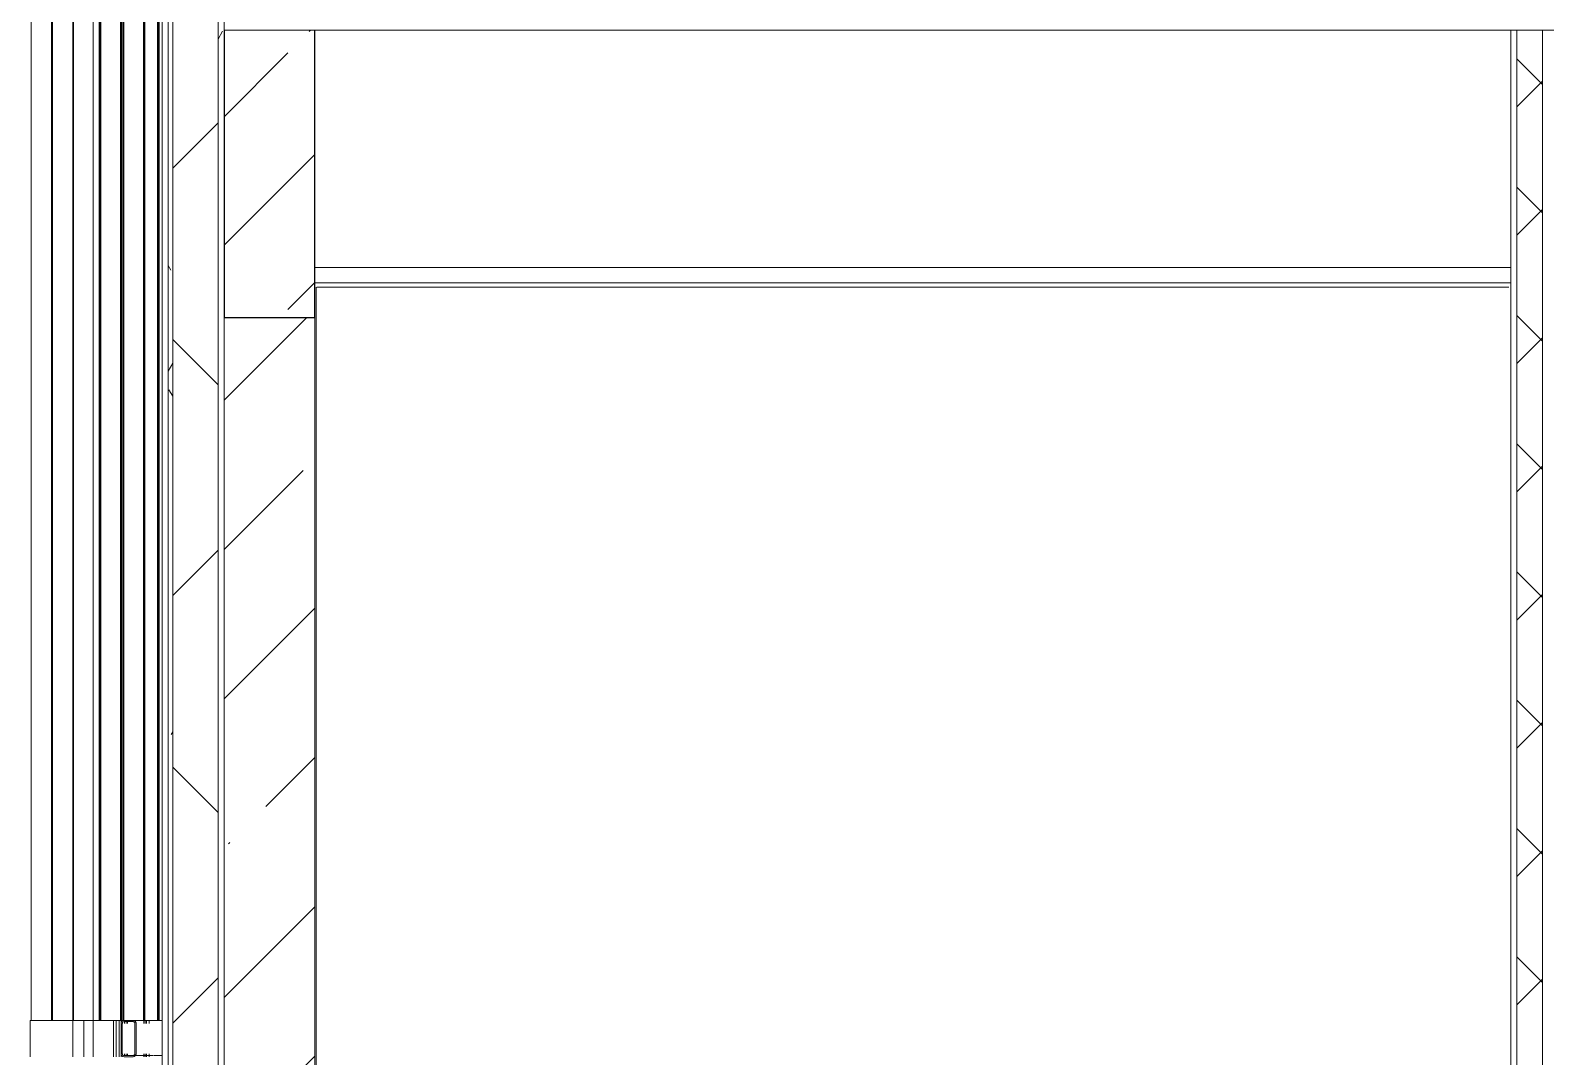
# Model space of a CAD drawing. Header units: millimetres. Extents: x -37960 to 31006, y -24503 to 30326.
# Drawn here: x -32323 to -27313, y 17255 to 20650 of the extents above; entities that cross this region are included whole.
import ezdxf

# ---------------------------------------------------------------- set-up
doc = ezdxf.new("R2010")
doc.units = ezdxf.units.MM
doc.linetypes.add('Осевые', pattern=[6350, 1270, -952.5, 3175, -952.5])
for name, color, linetype, lineweight in [('Каркас несущий', 7, 'Continuous', 9), ('Каркас несущий-1', 7, 'Continuous', 25), ('Обобщенные модели', 7, 'Continuous', 9), ('Обобщенные модели-1', 7, 'Continuous', 18), ('Общие ребра', 7, 'Continuous', 9), ('Основа _2_-1', 7, 'Continuous', 9), ('Отделка 1 _4_-1', 7, 'Continuous', 9), ('Отделка 2 _5_-1', 7, 'Continuous', 9), ('Перекрытия', 7, 'Continuous', 9), ('Стены', 7, 'Continuous', 9), ('Структура _1_', 7, 'Continuous', 18), ('Штриховка разреза-3', 7, 'Continuous', 9)]:
    doc.layers.add(name, color=color, linetype=linetype, lineweight=lineweight)
doc.layers.add('Оси-3', color=7, linetype='Осевые', lineweight=9, true_color=0xaaaaaa)
pattern_1 = [(0, (-3145.52, 6475), (812.8, 203.2), [67.056, -542.544, 67.056, -542.544, -3251.2]), (0, (-3145.52, 6475), (812.8, 203.2), [-1219.2, 67.056, -1152.144, 67.056, -542.544, -1422.4]), (0, (-3145.52, 6475), (812.8, 203.2), [-3048, 67.056, -339.344, 67.056, -948.944]), (120, (-2840.72, 6576.6), (-582.3764, 602.3054), [67.056, -542.544, 67.056, -3793.744]), (120, (-2840.72, 6576.6), (-582.3764, 602.3054), [-676.656, -542.544, 67.056, -1152.144, -2032]), (120, (-2840.72, 6576.6), (-582.3764, 602.3054), [-2438.4, 67.056, -542.544, 67.056, -1355.344]), (120, (-2840.72, 6576.6), (-582.3764, 602.3054), [-3115.056, -339.344, 67.056, -948.944]), (240, (-2739.12, 6983), (-230.4236, -805.5054), [67.056, -542.544, 67.056, -542.544, -3251.2]), (240, (-2739.12, 6983), (-230.4236, -805.5054), [-1219.2, 67.056, -1152.144, 67.056, -542.544, -1422.4]), (240, (-2739.12, 6983), (-230.4236, -805.5054), [-3048, 67.056, -339.344, 67.056, -948.944])]

# ---------------------------------------------------------------- blocks, each defined once
blk = doc.blocks.new('Обобщенные модели 39 - Обобщенные модели 2-1361484-Разрез 3-3')
at = {"layer": 'Обобщенные модели'}
h = blk.add_hatch(dxfattribs=at)
h.set_pattern_fill('FP_1', color=256, style=0, pattern_type=2)
h.set_pattern_definition([(45, (-3145.5, 6475), (-493.914, 493.914), []), (45, (-2651.6, 6475), (-493.914, 493.914), [873.125, -174.625, 6.706, -167.919])])
h.paths.add_polyline_path([(-31466.9, 16700), (-31382.9, 16700), (-31382.9, 19700), (-31682.9, 19700), (-31682.9, 16700)], flags=0)
for p in [(-31682.6, 19700), (-31382.9, 16700)]:
    blk.add_line(p, (-31382.9, 19700), dxfattribs=at)
at = {"layer": 'Обобщенные модели-1'}
for p, q in [((-31382.9, 19700), (-31682.9, 19700)), ((-31682.9, 19700), (-31682.9, 16700)), ((-31382.9, 16700), (-31382.9, 19700))]:
    blk.add_line(p, q, dxfattribs=at)
blk = doc.blocks.new('Обвязочная балка 1 - Обвязочная балка 1-1451838-Разрез 3-3')
at = {"layer": 'Обобщенные модели'}
for p, q in [((-32023.5, 17365), (-32023.5, 17265)), ((-32023.4, 17265), (-32023.4, 17365)), ((-32019.4, 17365), (-32019.4, 17265)), ((-31977.5, 17365), (-31977.5, 17265)), ((-31977.4, 17265), (-31977.4, 17365)), ((-31973.4, 17365), (-31973.4, 17265)), ((-31978.6, 17259), (-32012.5, 17259)), ((-31982.6, 17259), (-31978, 17259)), ((-31925.5, 17259), (-31977.2, 17259)), ((-31976.6, 17259), (-31926.2, 17259)), ((-31924.8, 17259), (-31918.8, 17259)), ((-31918.5, 17259), (-31924.2, 17259)), ((-31916.2, 17259), (-31907.9, 17259)), ((-31908.4, 17259), (-31916.1, 17259)), ((-31898.4, 17259), (-31906.9, 17259)), ((-31906.3, 17259), (-31897.5, 17259)), ((-31888.2, 17259), (-31896.6, 17259)), ((-31896, 17259), (-31888.7, 17259))]:
    blk.add_line(p, q, dxfattribs=at)
at = {"layer": 'Обобщенные модели', "flags": 128}
for points in [[(-32023.1, 17367.8), (-32023, 17368.1), (-32022.8, 17368.5), (-32022.7, 17368.9), (-32022.5, 17369.3), (-32022.3, 17369.6), (-32022.1, 17370)], [(-32018.2, 17373.8), (-32017.8, 17374), (-32017.5, 17374.2), (-32017.1, 17374.3), (-32016.7, 17374.5), (-32016.3, 17374.6)], [(-31981.1, 17370.6), (-31981.3, 17370.6), (-31981.6, 17370.7), (-31981.8, 17370.8), (-31982, 17370.9), (-31982.3, 17370.9), (-31982.5, 17371), (-31982.7, 17371), (-31983, 17371), (-31983.2, 17371.1), (-31983.5, 17371.1)], [(-31977.5, 17365.5), (-31977.5, 17365.7), (-31977.5, 17366), (-31977.6, 17366.2), (-31977.6, 17366.4), (-31977.7, 17366.7), (-31977.8, 17366.9), (-31977.9, 17367.1), (-31977.9, 17367.4), (-31978, 17367.6), (-31978.1, 17367.8), (-31978.3, 17368), (-31978.4, 17368.2), (-31978.5, 17368.4), (-31978.7, 17368.6), (-31978.8, 17368.8), (-31979, 17369), (-31979.1, 17369.2)], [(-32022.1, 17259.9), (-32022.3, 17260.3), (-32022.5, 17260.6), (-32022.6, 17261), (-32022.8, 17261.4), (-32022.9, 17261.8), (-32023, 17262.1), (-32023.2, 17262.5)], [(-32016.2, 17255.4), (-32016.6, 17255.5), (-32017, 17255.6), (-32017.4, 17255.8), (-32017.7, 17256), (-32018.1, 17256.1), (-32018.4, 17256.3)], [(-31982.4, 17259), (-31982.2, 17259.1), (-31982, 17259.1), (-31981.7, 17259.2), (-31981.5, 17259.3), (-31981.3, 17259.4), (-31981, 17259.5), (-31980.8, 17259.6), (-31980.6, 17259.7), (-31980.4, 17259.8), (-31980.2, 17259.9), (-31980, 17260.1), (-31979.8, 17260.2), (-31979.6, 17260.4), (-31979.4, 17260.5), (-31979.3, 17260.7), (-31979.1, 17260.9), (-31978.9, 17261.1)], [(-31977.9, 17262.7), (-31977.8, 17262.9), (-31977.8, 17263.2), (-31977.7, 17263.4), (-31977.6, 17263.6), (-31977.6, 17263.9), (-31977.5, 17264.1), (-31977.5, 17264.3), (-31977.5, 17264.6), (-31977.5, 17264.8), (-31977.5, 17265)]]:
    blk.add_lwpolyline(points, dxfattribs=at)
at = {"layer": 'Обобщенные модели'}
for centre, major_axis, start_param, end_param in [((-32013.4, 17365), (0, 10), 1.047199, 1.570796), ((-32013.4, 17365), (0, 6.06), 0.785401, 1.570796), ((-32013.4, 17365), (0, 10), 0.000003, 0.523601), ((-32013.4, 17365), (0, 6.06), 0.000005, 0.523602), ((-31983.5, 17365), (0, 6.06), 5.759583, 6.283181), ((-31983.4, 17365), (0, 10), 5.759585, 6.021384), ((-31983.5, 17365), (0, 6.06), 4.712389, 5.497785), ((-31983.4, 17365), (0, 10), 4.712389, 5.235987), ((-32013.4, 17265), (0, 10), 1.570796, 2.094394), ((-32013.4, 17265), (0, 6.06), 1.570796, 2.304734), ((-32013.4, 17265), (0, 10), 2.617992, 3.14159), ((-32013.4, 17265), (0, 6.06), 2.794025, 3.141593), ((-31983.5, 17265), (0, 6.06), 3.283326, 3.997857), ((-31983.4, 17265), (0, 10), 3.403394, 3.665193), ((-31983.5, 17265), (0, 6.06), 4.236035, 4.712389), ((-31983.4, 17265), (0, 10), 4.188791, 4.712389)]:
    blk.add_ellipse(centre, major_axis=major_axis, ratio=0.999998, start_param=start_param, end_param=end_param, dxfattribs=at)
at = {"layer": 'Обобщенные модели-1'}
for p, q in [((-32023.4, 17365), (-32023.4, 17265)), ((-32019.4, 17265), (-32019.4, 17365)), ((-31983.4, 17375), (-32013.4, 17375)), ((-32013.4, 17371.1), (-31983.5, 17371.1)), ((-31977.4, 17365), (-31977.4, 17265)), ((-31973.4, 17265), (-31973.4, 17365)), ((-32013.4, 17255), (-31983.4, 17255)), ((-31982.6, 17259), (-32012.5, 17259))]:
    blk.add_line(p, q, dxfattribs=at)
for centre, radius, start, end in [((-32013.4, 17365), 10, 90, 180), ((-32013.4, 17365), 6.06, 90, 180), ((-31983.5, 17365), 6.06, 0, 90), ((-31983.4, 17365), 10, 0, 90), ((-32013.4, 17265), 10, 180, 270), ((-32013.4, 17265), 6.06, 180, 278.1204), ((-31983.4, 17265), 10, 270, 0), ((-31983.5, 17265), 6.06, 278.1204, 0)]:
    blk.add_arc(centre, radius, start, end, dxfattribs=at)
blk = doc.blocks.new('Профиль ламели540 - Профиль ламели-1612009-Разрез 3-3')
at = {"layer": 'Обобщенные модели'}
for p, q in [((-32320.7, 17375), (-32320.7, 21445)), ((-32320.7, 17375), (-32320.7, 21445)), ((-32253.3, 21445), (-32253.3, 17375)), ((-32253.3, 17375), (-32253.3, 21445)), ((-32250.4, 17375), (-32250.4, 21445)), ((-32250.4, 17375), (-32250.4, 21445)), ((-32183, 21445), (-32183, 17375)), ((-32183, 17375), (-32183, 21445)), ((-32180.1, 17375), (-32180.1, 21445)), ((-32180.1, 17375), (-32180.1, 21445)), ((-32180.1, 17375), (-32180.1, 21445)), ((-32116, 17374.6), (-32116, 21445)), ((-32116, 17374.6), (-32116, 21445)), ((-32116, 17374.6), (-32116, 21445)), ((-32323.4, 17375), (-32182.5, 17375)), ((-32323.4, 17375), (-32323.4, 17255)), ((-32182.5, 17375), (-32050.4, 17375)), ((-32180.1, 17375), (-32182.5, 17375)), ((-32182.5, 17255), (-32182.5, 17375)), ((-32182.5, 17255), (-32182.5, 17375)), ((-32182.5, 17255), (-32182.5, 17375)), ((-32115.5, 17375), (-32180.6, 17375)), ((-32050.1, 17375), (-32146.4, 17375)), ((-32146.4, 17375), (-32116, 17375)), ((-32146.4, 17255), (-32146.4, 17375)), ((-32146.4, 17255), (-32146.4, 17375)), ((-32042.6, 17375), (-32116, 17375)), ((-32116, 17375), (-32050.1, 17375)), ((-32116, 17375), (-32039.4, 17375)), ((-32116, 17255), (-32116, 17375)), ((-32116, 17255), (-32116, 17375)), ((-32050.4, 17375), (-32115.8, 17375)), ((-32113.6, 17375), (-32050.4, 17375)), ((-32050.4, 17375), (-32113.6, 17375)), ((-32048.4, 17255), (-32048.4, 17375)), ((-32039.4, 17375), (-32034.4, 17375)), ((-32039.4, 17255), (-32039.4, 17375)), ((-32034.4, 17375), (-32029.4, 17375)), ((-32029.4, 17375), (-32029.4, 17255)), ((-32029.4, 17375), (-32024.4, 17375)), ((-32024.4, 17375), (-32023.4, 17375)), ((-32023.4, 17255), (-32023.4, 17375))]:
    blk.add_line(p, q, dxfattribs=at)
blk = doc.blocks.new('Профиль ламели680 - Профиль ламели-1666264-Разрез 3-3')
at = {"layer": 'Обобщенные модели'}
for p, q in [((-32095.5, 17375), (-32095.5, 21445)), ((-32094.8, 17375), (-32094.8, 21445)), ((-32094.2, 17375), (-32094.2, 21445)), ((-32093.4, 17375), (-32093.4, 21445)), ((-32253.3, 17375), (-32250.4, 17375)), ((-32183, 17375), (-32180.1, 17375)), ((-32028.9, 17375), (-32116, 17375)), ((-32116, 17375), (-32096.2, 17375)), ((-32116, 17375), (-32029.2, 17375)), ((-32095.1, 17375), (-32116, 17375)), ((-32096, 17375), (-32018.3, 17375)), ((-32094.1, 17375), (-32028.5, 17375)), ((-32029.1, 17375), (-32093.1, 17375)), ((-32021, 17375), (-32093, 17375)), ((-32028.8, 17375), (-32093, 17375)), ((-32091, 17375), (-32029, 17375)), ((-32018.3, 17375), (-32013.3, 17375)), ((-32018.3, 17365), (-32018.3, 17369.9)), ((-32011.9, 17371.3), (-32011.9, 17365)), ((-32006.3, 17375), (-32001.8, 17375)), ((-32006.3, 17365), (-32006.3, 17371.1)), ((-32001.8, 17371.1), (-32001.8, 17365)), ((-32018.3, 17259.7), (-32018.3, 17265)), ((-32011.9, 17265), (-32011.9, 17258.9)), ((-32006.3, 17259), (-32006.3, 17265)), ((-32001.8, 17265), (-32001.8, 17259))]:
    blk.add_line(p, q, dxfattribs=at)
blk = doc.blocks.new('Профиль ламели683 - Профиль ламели-1667078-Разрез 3-3')
at = {"layer": 'Обобщенные модели'}
for p, q in [((-32092.6, 21445), (-32092.6, 17375)), ((-32090.4, 17375), (-32090.4, 21445)), ((-32089.7, 17375), (-32089.7, 21445)), ((-32025.2, 17375), (-32025.2, 21445)), ((-32025.2, 17375), (-32025.2, 21445)), ((-32023.9, 17375), (-32023.9, 21445)), ((-32022.8, 17375), (-32022.8, 21445)), ((-32021.5, 17375), (-32021.5, 21445)), ((-32092.4, 17375), (-31958.5, 17375)), ((-32024.7, 17375), (-32090.2, 17375)), ((-32056.5, 17375), (-32026.4, 17375)), ((-31958.2, 17375), (-32056.2, 17375)), ((-32025.9, 17375), (-31947.7, 17375)), ((-32022.8, 17375), (-32019.1, 17375)), ((-31958.3, 17375), (-32022.8, 17375)), ((-32021.1, 17375), (-31957.6, 17375)), ((-31957.9, 17375), (-32021, 17375)), ((-31950, 17375), (-32020.7, 17375)), ((-32019.1, 17375), (-31958.1, 17375)), ((-31947.7, 17375), (-31942.7, 17375)), ((-31947.7, 17365), (-31947.7, 17375)), ((-31944.1, 17375), (-31944.1, 17365)), ((-31944.1, 17375), (-31939.7, 17375)), ((-31939.7, 17375), (-31938.7, 17375)), ((-31938.7, 17375), (-31930.9, 17375)), ((-31938.7, 17365), (-31938.7, 17375)), ((-31930.9, 17375), (-31930.9, 17365)), ((-31947.7, 17255), (-31947.7, 17265)), ((-31944.1, 17265), (-31944.1, 17255)), ((-31938.7, 17255), (-31938.7, 17265)), ((-31930.9, 17265), (-31930.9, 17255))]:
    blk.add_line(p, q, dxfattribs=at)
blk = doc.blocks.new('Профиль ламели685 - Профиль ламели-1667618-Разрез 3-3')
at = {"layer": 'Обобщенные модели'}
for p, q in [((-32017, 21445), (-32017, 17375)), ((-32014.2, 17375), (-32014.2, 21445)), ((-32014.1, 17375), (-32014.1, 21445)), ((-31949.6, 17375), (-31949.6, 21445)), ((-31948, 17375), (-31948, 21445)), ((-31947.9, 17375), (-31947.9, 21445)), ((-31946.6, 17375), (-31946.6, 21445)), ((-31944.9, 17375), (-31944.9, 21445)), ((-32021.5, 17375), (-32016.9, 17375)), ((-32016.9, 17375), (-31887.6, 17375)), ((-31982, 17375), (-32014.7, 17375)), ((-31949.6, 17375), (-31981.9, 17375)), ((-31981.2, 17375), (-31951.2, 17375)), ((-31887.6, 17375), (-31980.8, 17375)), ((-31950.6, 17375), (-31887.6, 17375)), ((-31947.3, 17375), (-31942.5, 17375)), ((-31887.6, 17375), (-31947.3, 17375)), ((-31944.4, 17375), (-31887.6, 17375)), ((-31887.5, 17375), (-31944.3, 17375)), ((-31887.5, 17375), (-31944, 17375)), ((-31942.5, 17375), (-31887.6, 17375))]:
    blk.add_line(p, q, dxfattribs=at)
blk = doc.blocks.new('Профиль ламели686 - Профиль ламели-1667888-Разрез 3-3')
at = {"layer": 'Обобщенные модели'}
for p, q in [((-31903, 17375), (-31903, 21445)), ((-31901.1, 17375), (-31901.1, 21445)), ((-31900.9, 17375), (-31900.9, 21445)), ((-31899.6, 17375), (-31899.6, 21445)), ((-31897.7, 17375), (-31897.7, 21445)), ((-31945, 17375), (-31887.6, 17375)), ((-31902.6, 17375), (-31945, 17375)), ((-31934.6, 17375), (-31904.7, 17375)), ((-31887.7, 17375), (-31934.1, 17375)), ((-31904, 17375), (-31887.6, 17375)), ((-31900.6, 17375), (-31895.3, 17375)), ((-31887.6, 17375), (-31900.6, 17375)), ((-31897.2, 17375), (-31887.6, 17375)), ((-31887.5, 17375), (-31897.1, 17375)), ((-31887.6, 17375), (-31896.6, 17375)), ((-31895.3, 17375), (-31887.6, 17375))]:
    blk.add_line(p, q, dxfattribs=at)
blk = doc.blocks.new('Профиль ламели687 - Профиль ламели-1668158-Разрез 3-3')
at = {"layer": 'Обобщенные модели'}
for p, q in [((-31897.8, 17375), (-31887.7, 17375)), ((-31887.7, 17375), (-31897.8, 17375))]:
    blk.add_line(p, q, dxfattribs=at)

msp = doc.modelspace()

# ---------------------------------------------------------------- hatches: boundary and pattern name
at = {"layer": 'Каркас несущий'}
h = msp.add_hatch(dxfattribs=at)
h.set_pattern_fill('FP_2', color=256, style=0, pattern_type=2)
h.set_pattern_definition([(45, (-3145.5, 6475), (-424.264, 424.264), [600, -100, 20, -100]), (45, (-3145.5, 6899), (-424.264, 424.264), [])])
h.paths.add_polyline_path([(-31466.9, 19700), (-31382.9, 19700), (-31382.9, 20650), (-31682.9, 20650), (-31682.9, 19700)], flags=0)
at = {"layer": 'Штриховка разреза-3'}
h = msp.add_hatch(dxfattribs=at)
h.set_pattern_fill('FP_3', color=256, style=0, pattern_type=2)
h.set_pattern_definition(pattern_1)
h.paths.add_polyline_path([(-31852.6, 13700), (-31852.6, 22100), (-31867.6, 22100), (-31867.6, 13700), (-31853.1, 13700)], flags=0)
h = msp.add_hatch(dxfattribs=at)
h.set_pattern_fill('FP_4', color=256, style=0, pattern_type=2)
h.set_pattern_definition([(45, (-3145.5, 6475), (-707.107, 707.107), []), (135, (-3145.5, 6475), (-707.107, -707.107), [])])
h.paths.add_polyline_path([(-31852.6, 13700), (-31702.6, 13700), (-31702.6, 22100), (-31852.6, 22100), (-31852.6, 13760.2)], flags=0)
h = msp.add_hatch(dxfattribs=at)
h.set_pattern_fill('FP_3', color=256, style=0, pattern_type=2)
h.set_pattern_definition(pattern_1)
h.paths.add_polyline_path([(-31682.6, 13700), (-31682.6, 22100), (-31702.6, 22100), (-31702.6, 13700)], flags=0)
h = msp.add_hatch(dxfattribs=at)
h.set_pattern_fill('FP_6', color=256, style=0, pattern_type=2)
h.set_pattern_definition([(45, (-3145.52, 6475), (-212.132, 212.132), []), (135, (-3145.52, 6475), (-212.132, -212.132), [])])
h.paths.add_polyline_path([(-27322.9, 16700), (-27322.9, 20650), (-27407.9, 20650), (-27407.9, 16700), (-27347.4, 16700)], flags=0)

# ---------------------------------------------------------------- linework, layer by layer
at = {"layer": 'Каркас несущий'}
msp.add_line((-31382.9, 20650), (-31682.9, 20650), dxfattribs=at)
at = {"layer": 'Каркас несущий-1'}
for p, q in [((-31682.9, 20650), (-31682.9, 19700)), ((-31382.9, 19700), (-31382.9, 20650)), ((-31682.9, 19700), (-31382.9, 19700))]:
    msp.add_line(p, q, dxfattribs=at)
at = {"layer": 'Общие ребра'}
for p, q in [((-31867.6, 22100), (-31867.6, 13700)), ((-31852.6, 22100), (-31852.6, 13700)), ((-31702.6, 22100), (-31702.6, 13700)), ((-31682.9, 20650), (-31382.9, 20650)), ((-27407.9, 16700), (-27407.9, 20650)), ((-27322.9, 16700), (-27322.9, 20650)), ((-31380.9, 19815), (-31382.9, 19815)), ((-31375.9, 19815), (-31380.9, 19815)), ((-27429.9, 19815), (-27434.9, 19815)), ((-27427.9, 19815), (-27429.9, 19815))]:
    msp.add_line(p, q, dxfattribs=at)
at = {"layer": 'Оси-3'}
msp.add_line((-31382.9, -22903.4), (-31382.9, 29000), dxfattribs=at)
at = {"layer": 'Основа _2_-1'}
msp.add_line((-27322.9, 20650), (-27407.9, 20650), dxfattribs=at)
at = {"layer": 'Отделка 1 _4_-1'}
for p, q in [((-31682.6, 13700), (-31682.6, 22100)), ((-27427.9, 20650), (-27427.9, 19800)), ((-27407.9, 20650), (-27427.9, 20650)), ((-27302.9, 20650), (-27322.9, 20650))]:
    msp.add_line(p, q, dxfattribs=at)
at = {"layer": 'Отделка 2 _5_-1'}
for p, q in [((-31887.6, 22100), (-31887.6, 13700)), ((-31382.9, 19815), (-31382.9, 19800)), ((-31375.9, 19800), (-27434.9, 19800)), ((-27427.9, 19800), (-27427.9, 19815))]:
    msp.add_line(p, q, dxfattribs=at)
at = {"layer": 'Перекрытия'}
msp.add_line((-31682.9, 20650), (-30928.1, 20650), dxfattribs=at)
at = {"layer": 'Стены'}
for p, q in [((-27427.9, 20650), (-31382.9, 20650)), ((-31382.9, 20650), (-31382.9, 16700)), ((-31378.4, 19800), (-31378.4, 16800)), ((-27434.9, 19800), (-31375.9, 19800)), ((-31887.6, 17900), (-31887.6, 19700)), ((-31887.6, 17900), (-31887.6, 19700)), ((-31887.6, 17900), (-31887.6, 19700)), ((-31887.6, 17900), (-31887.6, 19700)), ((-31887.6, 17900), (-31887.6, 19700)), ((-31887.6, 17900), (-31887.6, 19700))]:
    msp.add_line(p, q, dxfattribs=at)
at = {"layer": 'Структура _1_'}
for p, q in [((-31682.9, 20900), (-31682.9, 20650)), ((-31382.9, 20650), (-16032.9, 20650)), ((-27427.9, 19865), (-31382.9, 19865)), ((-31382.9, 19865), (-31382.9, 19815)), ((-27427.9, 19815), (-27427.9, 19865)), ((-27434.9, 19815), (-31375.9, 19815)), ((-27427.9, 19800), (-27427.9, 16800))]:
    msp.add_line(p, q, dxfattribs=at)

# ---------------------------------------------------------------- block references
at = {"layer": 'Обобщенные модели'}
for name in ['Профиль ламели540 - Профиль ламели-1612009-Разрез 3-3', 'Профиль ламели680 - Профиль ламели-1666264-Разрез 3-3', 'Профиль ламели683 - Профиль ламели-1667078-Разрез 3-3', 'Профиль ламели685 - Профиль ламели-1667618-Разрез 3-3', 'Профиль ламели686 - Профиль ламели-1667888-Разрез 3-3', 'Профиль ламели687 - Профиль ламели-1668158-Разрез 3-3', 'Обвязочная балка 1 - Обвязочная балка 1-1451838-Разрез 3-3', 'Обобщенные модели 39 - Обобщенные модели 2-1361484-Разрез 3-3']:
    msp.add_blockref(name, (0, 0), dxfattribs=at)

doc.saveas('drawing.dxf')
